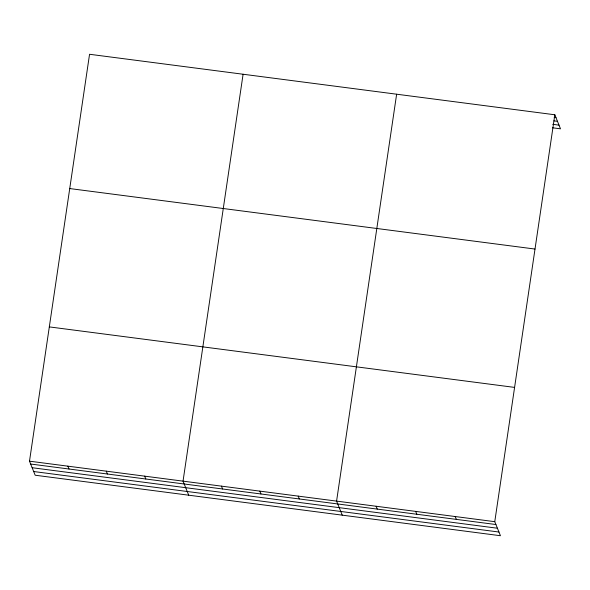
<?xml version="1.0" encoding="UTF-8"?>
<svg xmlns="http://www.w3.org/2000/svg" width="590" height="590" viewBox="0 0 590 590"><rect width="100%" height="100%" fill="white"/><g stroke="black" fill="none" stroke-linecap="round" stroke-linejoin="round"><path stroke-width="0.89" d="M554.829 114.777L494.767 521.678L500.445 535.727L35.171 475.223L29.5 461.174L89.555 54.273L554.829 114.777L560.5 128.827L552.41 127.772M243.095 74.244L183.04 481.145L188.712 495.187M396.635 94.208L336.58 501.109L342.252 515.151M554.18 117.403L555.979 117.631M553.877 120.862L557.469 121.326M552.719 124.313L559.01 125.132M69.738 188.557L535.005 249.054M49.317 326.897L514.591 387.401M29.5 461.174L494.767 521.678M30.651 464.028L495.925 524.532M32.148 467.723L497.414 528.227M33.682 471.528L498.956 532.033M455.222 516.538L456.372 519.392M415.677 511.397L416.828 514.251M376.125 506.25L377.283 509.104M298.193 496.116L299.344 498.97M259.806 491.123L260.964 493.978M221.427 486.13L222.578 488.992M144.653 476.152L145.811 479.006M106.266 471.159L107.424 474.013M67.887 466.166L69.037 469.021"/></g></svg>
